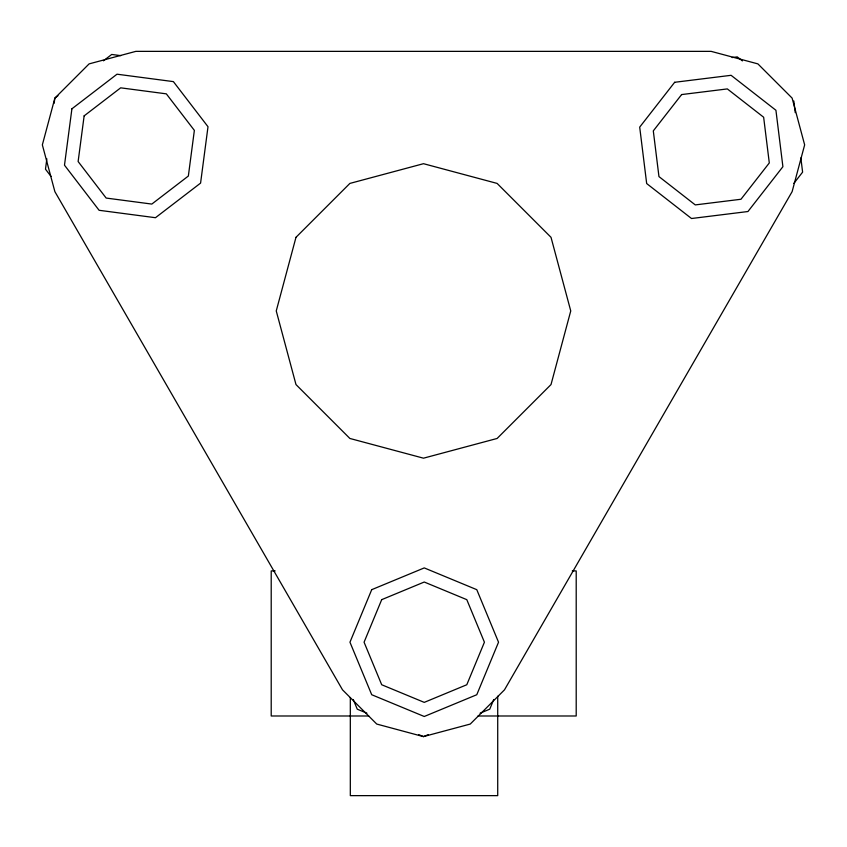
<?xml version="1.0" encoding="UTF-8"?>
<svg xmlns="http://www.w3.org/2000/svg" width="847" height="847" viewBox="0 0 847 847"><rect width="100%" height="100%" fill="white"/><g stroke="black" fill="none" stroke-linecap="round" stroke-linejoin="round"><path stroke-width="1.27" d="M46.85 158.844L45.484 169.188L51.042 176.43M54.166 103.27L54.843 98.104L57.945 95.722M493.737 699.548L489.746 709.183L480.111 713.174M793.787 183.45L802.607 172.142L800.849 157.913M103.45 60.804L111.73 54.452L120.772 55.648M428.317 734.624L423.5 736.625L376.746 724.058L342.506 689.829L54.875 191.634L42.35 144.879L54.875 98.114L89.104 63.885L135.869 51.36L711.131 51.36L757.896 63.885L792.125 98.114L804.65 144.879L792.125 191.634L504.494 689.829L470.254 724.058L423.5 736.583L418.683 734.624M732.094 57.532L737.271 56.897L742.406 60.899M275.159 570.92L271.209 570.92L271.209 715.99L368.741 715.99M572.276 570.92L576.204 570.92L576.204 715.99L477.983 715.99M366.899 713.174L357.265 709.183L353.273 699.548M793.808 100.984L795.248 112.63M497.718 696.213L497.718 795.64L350.319 795.64L350.319 697.536M71.91 108.808L64.488 165.186L99.099 210.289L155.467 217.711L200.58 183.1L208.002 126.732L173.391 81.619L117.013 74.197L71.91 108.808M84.139 115.87L78.125 161.533L106.161 198.06L151.814 204.074L188.352 176.038L194.365 130.385L166.33 93.848L120.666 87.834L84.139 115.87M295.984 237.319L276.249 310.934L295.984 384.559L349.875 438.46L423.5 458.185L497.125 438.46L551.016 384.559L570.751 310.934L551.016 237.319L497.125 183.418L423.5 163.693L349.875 183.418L295.984 237.319M371.717 589.671L349.959 642.206L371.717 694.731L424.252 716.488L476.776 694.731L498.534 642.206L476.776 589.671L424.252 567.913L371.717 589.671M381.701 599.655L364.072 642.206L381.701 684.747L424.252 702.375L466.792 684.747L484.42 642.206L466.792 599.655L424.252 582.027L381.701 599.655M674.667 82.286L639.697 127.124L646.674 183.545L691.512 218.515L747.943 211.528L782.903 166.7L775.926 110.269L731.088 75.309L674.667 82.286M681.623 94.568L653.302 130.883L658.955 176.589L695.271 204.91L740.977 199.257L769.298 162.942L763.645 117.235L727.329 88.914L681.623 94.568"/></g></svg>
